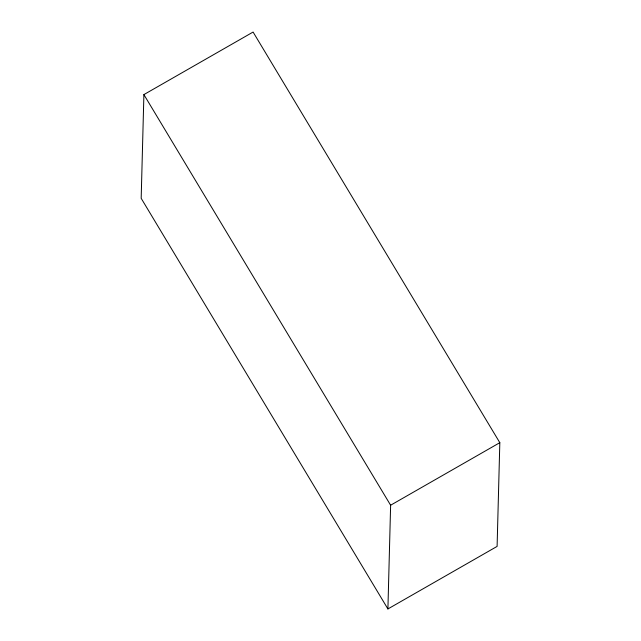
<?xml version="1.0" encoding="UTF-8"?>
<svg xmlns="http://www.w3.org/2000/svg" width="641" height="641" viewBox="0 0 641 641"><rect width="100%" height="100%" fill="white"/><g stroke="black" fill="none" stroke-linecap="round" stroke-linejoin="round"><path stroke-width="0.96" d="M143.896 94.596L141.18 198.325L387.909 608.95L497.104 546.404L499.82 442.675L253.091 32.05L143.896 94.596L390.625 505.22L387.909 608.95M390.625 505.22L499.82 442.675"/></g></svg>
